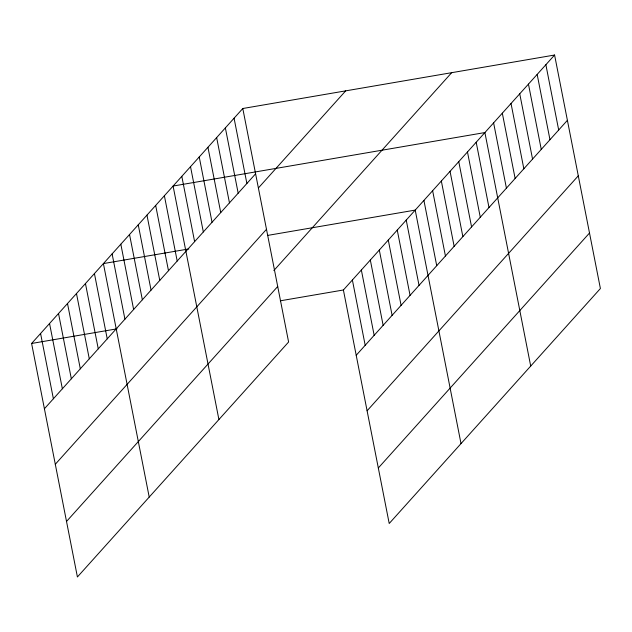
<?xml version="1.0" encoding="UTF-8"?>
<svg xmlns="http://www.w3.org/2000/svg" width="632" height="632" viewBox="0 0 632 632"><rect width="100%" height="100%" fill="white"/><g stroke="black" fill="none" stroke-linecap="round" stroke-linejoin="round"><path stroke-width="0.95" d="M242.791 108.507L288.603 342.007L77.412 576.969L31.6 343.468L242.791 108.507L554.588 55.031L600.4 288.532L389.209 523.494L343.397 289.993L554.588 55.031M44.406 408.762L255.597 173.8M258.567 187.783L345.68 90.858M55.3 464.267L266.491 229.305M273.846 270.551L451.69 72.68M66.518 521.463L277.709 286.501M356.211 355.279L567.402 120.317M367.097 410.792L578.288 175.83M378.323 467.98L589.506 233.018M188.826 248.929L103.403 263.584L149.215 497.084M267.976 235.357L415.208 210.101L461.012 443.601M31.6 343.468L117.023 328.822M280.308 300.808L343.397 289.993M545.874 64.717L558.688 130.01M537.168 74.41L549.974 139.704M528.455 84.103L541.261 149.397M519.741 93.797L532.555 159.09M511.027 103.49L523.841 168.776M502.322 113.183L515.127 178.469M493.608 122.877L506.422 188.162M530.706 366.07L484.894 132.562L173.097 186.045L218.909 419.545M476.188 142.255L488.994 207.549M467.475 151.949L480.281 217.242M458.761 161.642L471.575 226.935M450.047 171.335L462.861 236.621M441.341 181.029L454.147 246.314M432.628 190.722L445.434 256.007M423.914 200.407L436.728 265.701M406.226 220.086L419.04 285.38M397.252 230.072L410.065 295.365M388.277 240.057L401.091 305.351M379.303 250.043L392.109 315.336M370.328 260.029L383.134 325.322M361.354 270.014L374.16 335.308M352.38 280L365.185 345.293M234.077 118.2L246.883 183.493M225.363 127.893L238.177 193.187M216.65 137.586L229.463 202.872M207.944 147.28L220.75 212.565M199.23 156.973L212.036 222.259M190.516 166.658L203.33 231.952M181.811 176.352L194.617 241.645M164.383 195.738L177.197 261.032M155.67 205.432L168.483 270.717M146.964 215.125L159.77 280.411M138.25 224.818L151.056 290.104M129.536 234.504L142.35 299.797M120.831 244.197L133.636 309.49M112.117 253.89L124.923 319.184M94.429 273.569L107.235 338.863M85.454 283.555L98.26 348.848M76.48 293.54L89.286 358.834M67.506 303.526L80.311 368.819M58.523 313.512L71.337 378.805M49.549 323.497L62.363 388.791M40.574 333.483L53.388 398.776"/></g></svg>
